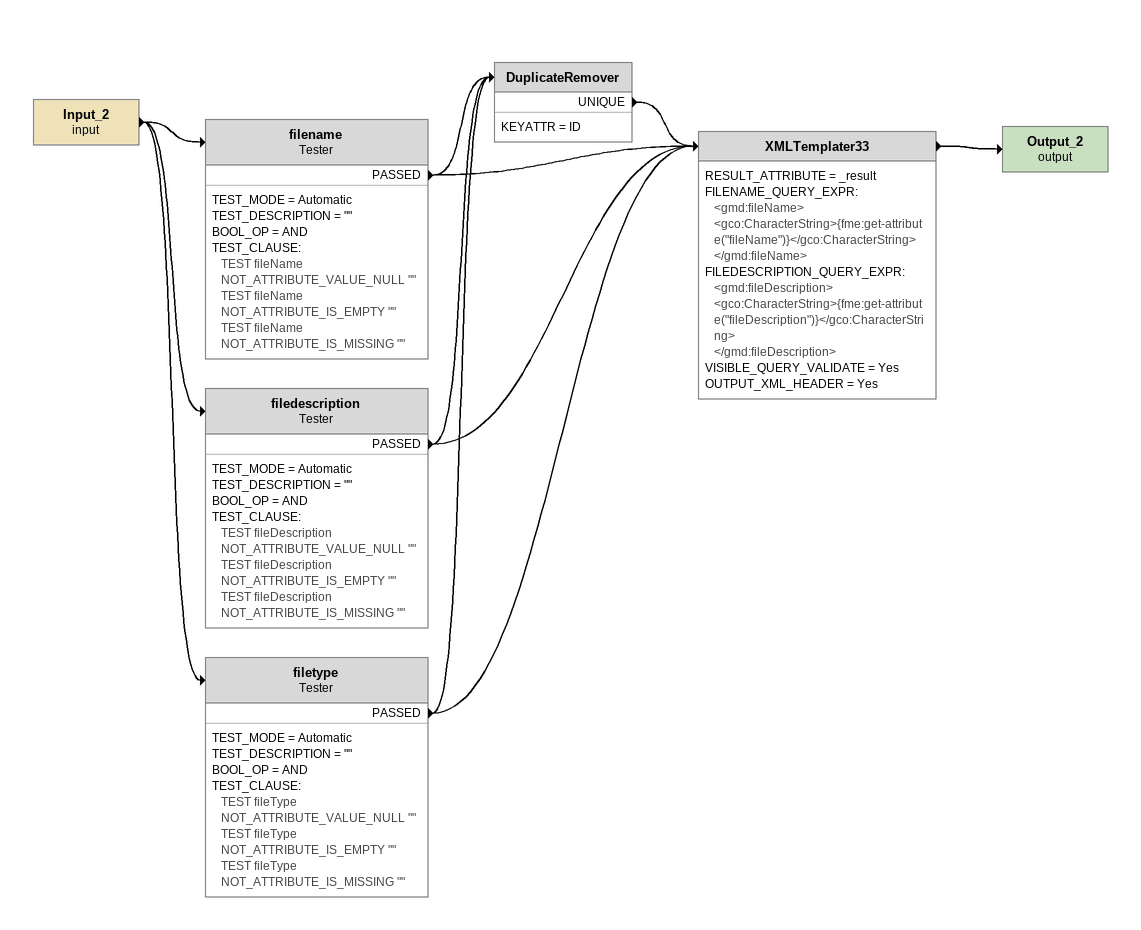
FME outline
Input_2 (input)
    -> filename
    -> filedescription
    -> filetype
filename: Tester
    TEST_MODE = Automatic
    TEST_DESCRIPTION = ""
    BOOL_OP = AND
    TEST_CLAUSE:
      TEST fileName NOT_ATTRIBUTE_VALUE_NULL ""
      TEST fileName NOT_ATTRIBUTE_IS_EMPTY ""
      TEST fileName NOT_ATTRIBUTE_IS_MISSING ""
    PASSED -> XMLTemplater33
    PASSED -> DuplicateRemover
filedescription: Tester
    TEST_MODE = Automatic
    TEST_DESCRIPTION = ""
    BOOL_OP = AND
    TEST_CLAUSE:
      TEST fileDescription NOT_ATTRIBUTE_VALUE_NULL ""
      TEST fileDescription NOT_ATTRIBUTE_IS_EMPTY ""
      TEST fileDescription NOT_ATTRIBUTE_IS_MISSING ""
    PASSED -> XMLTemplater33
    PASSED -> DuplicateRemover
filetype: Tester
    TEST_MODE = Automatic
    TEST_DESCRIPTION = ""
    BOOL_OP = AND
    TEST_CLAUSE:
      TEST fileType NOT_ATTRIBUTE_VALUE_NULL ""
      TEST fileType NOT_ATTRIBUTE_IS_EMPTY ""
      TEST fileType NOT_ATTRIBUTE_IS_MISSING ""
    PASSED -> XMLTemplater33
    PASSED -> DuplicateRemover
DuplicateRemover
    KEYATTR = ID
    UNIQUE -> XMLTemplater33
XMLTemplater33
    RESULT_ATTRIBUTE = _result
    FILENAME_QUERY_EXPR:
      <gmd:fileName>
      			<gco:CharacterString>{fme:get-attribute("fileName")}</gco:CharacterString>
      </gmd:fileName>
    FILEDESCRIPTION_QUERY_EXPR:
      <gmd:fileDescription>
      			<gco:CharacterString>{fme:get-attribute("fileDescription")}</gco:CharacterString>
      </gmd:fileDescription>
    VISIBLE_QUERY_VALIDATE = Yes
    OUTPUT_XML_HEADER = Yes
    -> Output_2 (output)
Output_2 (output)
